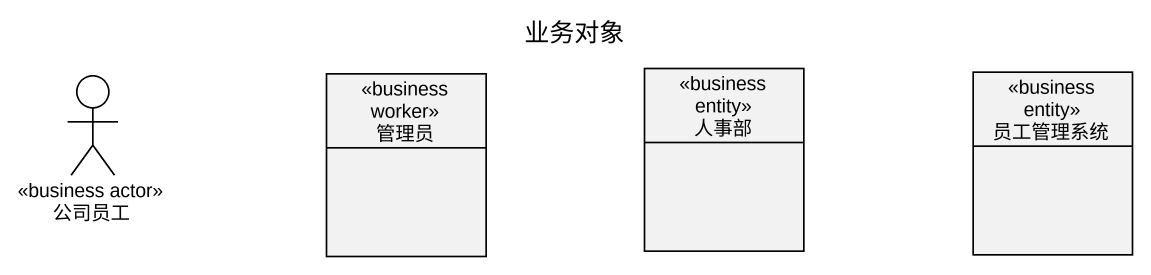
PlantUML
@startuml
title 业务对象
allowmixing
hide circle
hide empty members
actor 公司员工 <<business actor>>
class 管理员 <<business worker>>
class 人事部 <<business entity>>
class 员工管理系统 <<business entity>>
@enduml
